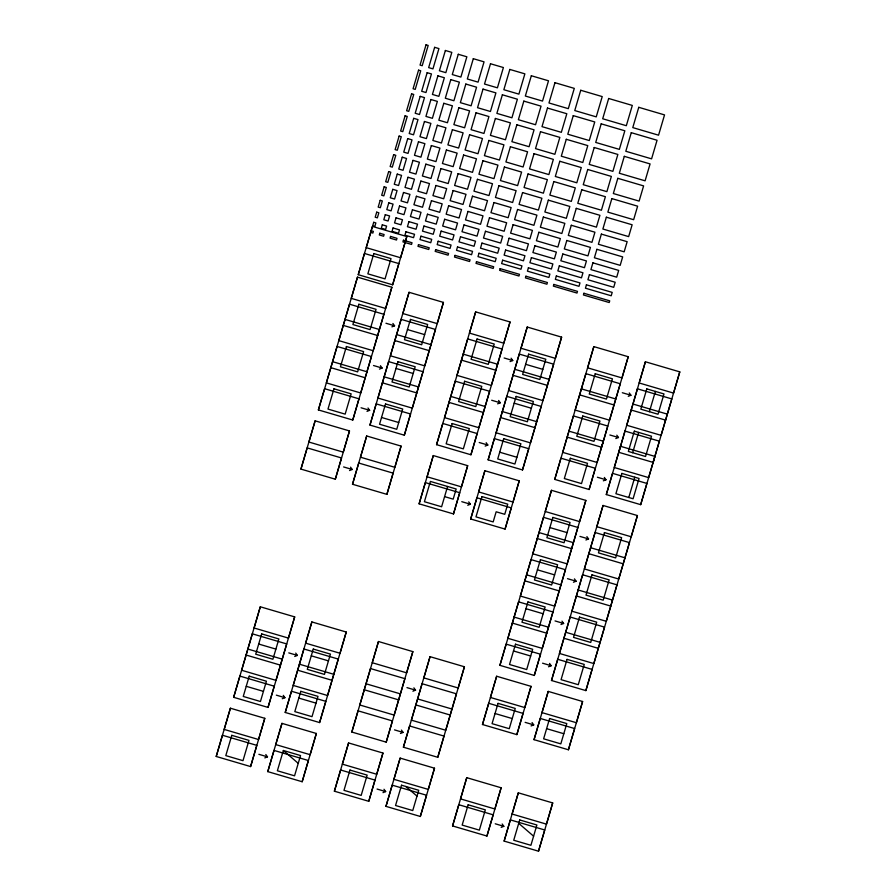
<?xml version="1.0" encoding="UTF-8"?>
<svg xmlns="http://www.w3.org/2000/svg" width="896" height="896" viewBox="0 0 896 896"><rect width="100%" height="100%" fill="white"/><g stroke="black" fill="none" stroke-linecap="round" stroke-linejoin="round"><path stroke-width="1.34" d="M216.216 756.47L222.421 735.246L256.805 745.36L250.6 766.573L216.216 756.47L230.395 708.21L264.779 718.312L258.574 739.525L224.19 729.422L230.395 708.21M233.654 697.312L239.87 676.088L274.243 686.19L268.038 707.414L233.654 697.312L260.299 606.782L294.683 616.885L288.467 638.109L254.094 627.995L260.299 606.782M300.944 469.101L307.149 447.877L341.522 457.979L335.317 479.203L300.944 469.101L315.123 420.829L349.496 430.931L343.291 452.155L308.918 442.053L315.123 420.829M318.382 409.931L324.587 388.707L358.971 398.821L352.766 420.034L318.382 409.931L357.482 277.144L391.866 287.246L385.661 308.47L351.277 298.368L357.482 277.144M358.254 274.702L364.459 253.478L398.843 263.581L392.638 284.805L358.254 274.702L372.434 226.43L406.818 236.533L400.613 257.757L366.229 247.654L372.434 226.43M267.781 771.624L273.986 750.411L308.37 760.514L302.165 781.738L267.781 771.624L281.96 723.363L316.344 733.466L310.139 754.69L275.755 744.587L281.96 723.363M285.23 712.466L291.435 691.242L325.808 701.344L319.603 722.568L285.23 712.466L311.864 621.936L346.248 632.038L340.043 653.262L305.659 643.16L311.864 621.936M352.509 484.254L358.714 463.03L393.098 473.133L386.893 494.357L352.509 484.254L366.688 435.982L401.072 446.096L394.867 467.309L360.483 457.206L366.688 435.982M369.958 425.085L376.163 403.872L410.536 413.974L404.331 435.198L369.958 425.085L409.058 292.298L443.43 302.4L437.226 323.624L402.853 313.522L409.058 292.298M334.387 791.202L340.603 769.989L374.976 780.091L368.771 801.315L334.387 791.202L348.578 742.941L382.95 753.043L376.746 774.267L342.362 764.154L348.578 742.941M351.837 732.043L358.042 710.819L392.414 720.922L386.21 742.146L351.837 732.043L378.47 641.514L412.854 651.616L406.65 672.84L372.266 662.738L378.47 641.514M419.115 503.832L425.32 482.608L459.704 492.71L453.499 513.934L419.115 503.832L433.294 455.56L467.678 465.674L461.474 486.886L427.09 476.784L433.294 455.56M436.565 444.662L442.77 423.45L477.142 433.552L470.938 454.776L436.565 444.662L475.664 311.875L510.037 321.978L503.832 343.202L469.459 333.099L475.664 311.875M385.963 806.366L392.168 785.142L426.541 795.245L420.336 816.469L385.963 806.366L400.142 758.094L434.515 768.197L428.31 789.421L393.938 779.318L400.142 758.094M403.402 747.197L409.606 725.973L443.99 736.075L437.786 757.299L403.402 747.197L430.046 656.667L464.419 666.77L458.214 687.994L423.842 677.891L430.046 656.667M470.691 518.986L476.896 497.773L511.269 507.875L505.064 529.088L470.691 518.986L484.87 470.725L519.243 480.827L513.038 502.051L478.666 491.938L484.87 470.725M488.13 459.827L494.334 438.603L528.718 448.706L522.514 469.93L488.13 459.827L527.229 327.029L561.613 337.142L555.397 358.355L521.024 348.253L527.229 327.029M452.57 825.944L458.774 804.72L493.147 814.822L486.942 836.046L452.57 825.944L466.749 777.672L501.122 787.774L494.917 808.998L460.544 798.896L466.749 777.672M482.474 724.517L488.678 703.293L523.051 713.395L516.846 734.619L482.474 724.517L496.653 676.245L531.026 686.347L524.821 707.571L490.448 697.469L496.653 676.245M499.912 665.347L506.117 644.123L540.501 654.226L534.296 675.45L499.912 665.347L551.477 490.302L585.85 500.405L579.645 521.618L545.272 511.515L551.477 490.302M554.736 479.405L560.941 458.181L595.325 468.283L589.12 489.507L554.736 479.405L593.835 346.606L628.219 356.72L622.014 377.933L587.63 367.83L593.835 346.606M504.134 841.098L510.339 819.874L544.723 829.976L538.518 851.2L504.134 841.098L518.314 792.826L552.698 802.928L546.493 824.152L512.109 814.05L518.314 792.826M534.038 739.67L540.243 718.446L574.627 728.549L568.422 749.773L534.038 739.67L548.218 691.398L582.602 701.501L576.397 722.725L542.013 712.622L548.218 691.398M551.488 680.501L557.693 659.288L592.066 669.39L585.861 690.603L551.488 680.501L603.042 505.456L637.426 515.558L631.21 536.782L596.837 526.68L603.042 505.456M606.301 494.558L612.517 473.334L646.89 483.437L640.685 504.661L606.301 494.558L645.4 361.771L679.784 371.874L673.579 393.098L639.195 382.984L645.4 361.771M250.6 766.573L264.779 718.312M268.038 707.414L294.683 616.885M335.317 479.203L349.496 430.931M352.766 420.034L391.866 287.246M392.638 284.805L406.818 236.533M283.36 750.49L277.379 770.773L294.56 775.824L300.541 755.541L283.36 750.49L298.245 763.347M302.165 781.738L316.344 733.466M319.603 722.568L346.248 632.038M386.893 494.357L401.072 446.096M404.331 435.198L443.43 302.4M447.586 486.483L441.605 506.766L424.413 501.715L430.394 481.432L456.176 489.003L453.186 499.15L444.595 496.619M368.771 801.315L382.95 753.043M386.21 742.146L412.854 651.616M453.499 513.934L467.678 465.674M470.938 454.776L510.037 321.978M420.336 816.469L434.515 768.197M437.786 757.299L464.419 666.77M505.064 529.088L519.243 480.827M522.514 469.93L561.613 337.142M486.942 836.046L501.122 787.774M516.846 734.619L531.026 686.347M534.296 675.45L585.85 500.405M589.12 489.507L628.219 356.72M632.654 452.704L638.635 432.421M649.41 411.701L655.39 391.418M628.79 497.493L634.771 477.21M538.518 851.2L552.698 802.928M568.422 749.773L582.602 701.501M585.861 690.603L637.426 515.558M640.685 504.661L679.784 371.874M391.922 326.838L394.565 325.786L392.918 323.456M379.456 369.107L382.099 368.043L380.453 365.725M367.002 411.365L369.645 410.301L367.998 407.982M510.093 361.57L512.736 360.517L511.09 358.198M497.627 403.838L500.282 402.774L498.624 400.456M349.552 470.523L352.195 469.47L350.549 467.152M485.173 446.096L487.816 445.032L486.17 442.714M628.264 396.312L630.918 395.248L629.261 392.93M615.81 438.57L618.453 437.506L616.806 435.187M467.734 505.266L470.378 504.202L468.731 501.883M603.344 480.827L605.998 479.774L604.341 477.445M294.728 656.477L297.382 655.413L295.725 653.094M585.906 539.997L588.549 538.933L586.902 536.614M282.274 698.734L284.917 697.682L283.27 695.352M573.44 582.254L576.094 581.202L574.437 578.872M560.986 624.512L563.629 623.459L561.982 621.141M412.91 691.208L415.554 690.155L413.907 687.826M264.824 757.904L267.478 756.84L265.821 754.522M548.531 666.781L551.174 665.717L549.528 663.398M400.445 733.466L403.088 732.413L401.442 730.083M531.082 725.939L533.725 724.886L532.078 722.557M383.006 792.635L385.65 791.571L384.003 789.253M501.178 827.366L503.821 826.314L502.174 823.984M371.213 230.742L373.363 231.381L372.87 233.072L370.72 232.434M385.963 323.254L394.565 325.786M407.456 329.571L424.648 334.622M504.146 357.986L512.736 360.517M525.627 364.302L542.819 369.354M622.317 392.728L630.918 395.248M345.027 319.402L379.4 329.504M396.592 334.566L430.976 344.669M463.198 354.133L497.582 364.246M514.774 369.298L549.147 379.4M581.381 388.875L615.754 398.978M632.946 404.029L667.318 414.131M343.302 325.416L377.686 335.518M394.878 340.57L429.251 350.672M461.485 360.147L495.858 370.25M513.05 375.301L547.422 385.403M579.656 394.878L614.04 404.981M631.221 410.032L665.605 420.134M395.987 368.446L413.179 373.498M514.17 403.189L531.362 408.24M373.509 365.512L382.099 368.043M491.68 400.254L500.282 402.774M609.862 434.986L618.453 437.506M332.562 361.67L366.946 371.773M384.138 376.824L418.51 386.926M450.744 396.402L485.117 406.504M502.309 411.555L536.693 421.658M568.915 431.133L603.299 441.235L597.094 462.459L562.71 452.357L573.406 415.923L607.779 426.026L601.574 447.238L567.202 437.136M330.848 367.674L365.221 377.776M382.413 382.827L416.797 392.93M449.019 402.405L483.403 412.507M500.595 417.558L534.968 427.672M361.054 407.781L369.645 410.301M479.226 442.512L487.816 445.032M597.397 477.243L605.998 479.774M381.539 417.469L398.731 422.531M499.71 452.211L516.902 457.262M343.605 466.939L352.195 469.47M461.776 501.682L470.378 504.202M549.875 527.565L567.067 532.616M579.958 536.413L588.549 538.933M539.011 532.56L573.395 542.662M590.587 547.714L624.96 557.816M537.298 538.563L571.67 548.666M588.862 553.717L623.235 563.83M537.421 569.834L554.602 574.885M567.493 578.67L576.094 581.202M526.557 574.818L560.93 584.92M578.122 589.971L612.506 600.085M524.832 580.832L559.216 590.934M576.408 595.986L610.781 606.088M525.952 608.709L543.144 613.76M555.038 620.928L563.629 623.459M514.091 617.075L548.475 627.189M565.667 632.24L600.04 642.342M512.378 623.09L546.75 633.192M563.942 638.243L598.326 648.346M513.498 650.966L530.678 656.018M542.573 663.197L551.174 665.717M311.27 655.827L328.451 660.878M258.698 644.045L275.89 649.096M288.781 652.893L297.382 655.413M406.963 687.624L415.554 690.155M495.051 713.518L512.243 718.57M525.134 722.355L533.725 724.886M546.616 728.672L563.808 733.723M247.845 649.04L282.218 659.142M299.41 664.194L333.782 674.296M366.016 683.771L400.389 693.874M417.581 698.925L451.965 709.038M246.12 655.043L280.493 665.146M297.685 670.208L332.069 680.31M364.291 689.786L398.675 699.888M415.867 704.939L450.24 715.042M298.805 698.085L315.997 703.136M246.243 686.314L263.435 691.365M276.326 695.15L284.917 697.682M394.498 729.882L403.088 732.413M258.877 754.32L267.478 756.84M377.059 789.051L385.65 791.571M495.23 823.782L503.821 826.314M518.717 823.334L533.602 836.192M405.832 786.486L416.998 796.13M252.325 633.83L241.629 670.264L276.013 680.366L286.709 643.933L252.325 633.83M337.053 346.45L326.357 382.883L360.741 392.986L371.426 356.552L337.053 346.45M349.507 304.192L338.822 340.626L373.195 350.728L383.891 314.294L349.507 304.192M303.89 648.984L293.205 685.418L327.578 695.52L338.274 659.086L303.89 648.984M388.618 361.603L377.933 398.048L412.306 408.15L423.002 371.717L388.618 361.603M401.083 319.346L390.387 355.779L424.771 365.882L435.456 329.448L401.083 319.346M370.496 668.562L359.811 704.995L394.184 715.098L404.88 678.664L370.496 668.562M455.224 381.181L444.539 417.626L478.912 427.728L489.608 391.294L455.224 381.181M467.69 338.923L456.994 375.357L491.378 385.459L502.062 349.026L467.69 338.923M422.072 683.715L411.376 720.149L445.76 730.251L456.445 693.818L422.072 683.715M506.8 396.346L496.104 432.779L530.488 442.882L541.173 406.448L506.8 396.346M519.254 354.077L508.558 390.51L542.942 400.624L553.638 364.179L519.254 354.077M518.582 601.866L507.886 638.299L542.27 648.402L552.955 611.968L518.582 601.866M531.037 559.608L520.352 596.042L554.725 606.144L565.421 569.71L531.037 559.608M543.502 517.339L532.806 553.784L567.19 563.886L577.875 527.453L543.502 517.339M585.861 373.654L575.176 410.088L609.549 420.202L620.245 383.757L585.861 373.654M570.147 617.019L559.462 653.453L593.835 663.566L604.531 627.122L570.147 617.019M582.613 574.762L571.917 611.195L606.301 621.298L616.986 584.864L582.613 574.762M595.067 532.504L584.371 568.938L618.755 579.04L629.451 542.606L595.067 532.504M620.491 446.286L614.275 467.51L648.659 477.613L654.864 456.389L620.491 446.286M624.971 431.077L618.766 452.301L653.139 462.403L659.355 441.179L624.971 431.077M637.426 388.819L626.741 425.253L661.114 435.355L671.81 398.922L637.426 388.819M373.71 222.298L372.714 225.68L374.864 226.307L375.861 222.925L373.71 222.298M376.701 212.15L375.2 217.224L377.35 217.851L378.851 212.789L376.701 212.15M380.184 200.323L378.19 207.077L380.341 207.715L382.334 200.95L380.184 200.323M384.171 186.794L381.685 195.25L383.835 195.877L386.322 187.432L384.171 186.794M388.662 171.584L385.672 181.72L387.822 182.358L390.813 172.211L388.662 171.584M393.646 154.683L390.152 166.51L392.302 167.138L395.797 155.31L393.646 154.683M399.123 136.08L395.136 149.61L397.286 150.237L401.274 136.718L399.123 136.08M405.104 115.797L400.624 131.018L402.774 131.645L407.254 116.435L405.104 115.797M411.589 93.822L406.605 110.723L408.755 111.362L413.739 94.45L411.589 93.822M418.566 70.157L413.078 88.749L415.229 89.387L420.717 70.784L418.566 70.157M426.037 44.8L420.056 65.083L422.206 65.722L428.187 45.427L426.037 44.8M231.784 735.336L225.803 755.619L242.995 760.67L248.976 740.387L231.784 735.336M249.234 676.166L243.253 696.45L260.445 701.501L266.426 681.218L249.234 676.166M261.688 633.909L255.707 654.192L272.899 659.243L278.88 638.96L261.688 633.909M333.962 388.797L327.981 409.08L345.162 414.131L351.142 393.848L333.962 388.797M346.416 346.528L340.435 366.822L357.627 371.874L363.608 351.59L346.416 346.528M358.882 304.27L352.901 324.554L370.082 329.605L376.062 309.322L358.882 304.27M373.834 253.557L367.853 273.84L385.034 278.891L391.014 258.608L373.834 253.557M379.814 233.274L379.31 234.965L383.611 236.23L384.104 234.539L379.814 233.274M382.301 224.818L381.304 228.2L385.605 229.466L386.602 226.083L382.301 224.818M385.291 214.682L383.802 219.755L388.091 221.01L389.592 215.947L385.291 214.682M388.786 202.843L386.792 209.608L391.082 210.874L393.075 204.109L388.786 202.843M392.773 189.325L390.275 197.77L394.576 199.035L397.062 190.59L392.773 189.325M397.253 174.104L394.262 184.251L398.563 185.517L401.554 175.37L397.253 174.104M402.237 157.203L398.754 169.042L403.043 170.296L406.538 158.469L402.237 157.203M407.725 138.611L403.738 152.13L408.027 153.395L412.014 139.877L407.725 138.611M413.706 118.328L409.214 133.538L413.515 134.803L417.995 119.582L413.706 118.328M420.179 96.354L415.195 113.254L419.496 114.52L424.48 97.608L420.179 96.354M427.157 72.688L421.68 91.28L425.97 92.546L431.458 73.942L427.157 72.688M434.638 47.331L428.658 67.614L432.947 68.869L438.928 48.586L434.638 47.331M390.555 236.432L390.051 238.123L396.502 240.016L396.995 238.325L390.555 236.432M393.042 227.976L392.045 231.358L398.496 233.251L399.493 229.869L393.042 227.976M396.032 217.84L394.542 222.902L400.982 224.806L402.483 219.733L396.032 217.84M399.526 206.002L397.533 212.766L403.973 214.659L405.966 207.894L399.526 206.002M403.514 192.483L401.016 200.928L407.467 202.832L409.954 194.376L403.514 192.483M407.994 177.262L405.003 187.41L411.454 189.302L414.445 179.155L407.994 177.262M412.978 160.362L409.494 172.2L415.934 174.093L419.429 162.254L412.978 160.362M418.466 141.77L414.478 155.288L420.918 157.181L424.906 143.662L418.466 141.77M424.446 121.486L419.955 136.696L426.406 138.589L430.886 123.379L424.446 121.486M430.92 99.501L425.936 116.413L432.387 118.306L437.371 101.405L430.92 99.501M437.898 75.835L432.421 94.438L438.861 96.331L444.349 77.739L437.898 75.835M445.379 50.478L439.398 70.773L445.838 72.666L451.819 52.382L445.379 50.478M403.446 240.218L402.942 241.909L411.544 244.44L412.037 242.749L403.446 240.218M405.933 231.773L404.936 235.144L413.538 237.675L414.534 234.293L405.933 231.773M408.923 221.626L407.434 226.699L416.024 229.219L417.525 224.157L408.923 221.626M412.418 209.787L410.424 216.552L419.014 219.083L421.008 212.318L412.418 209.787M416.405 196.269L413.907 204.725L422.509 207.245L424.995 198.8L416.405 196.269M420.885 181.059L417.894 191.195L426.496 193.726L429.486 183.579L420.885 181.059M425.869 164.147L422.386 175.986L430.976 178.506L434.47 166.678L425.869 164.147M431.357 145.555L427.37 159.085L435.96 161.605L439.947 148.086L431.357 145.555M437.338 125.272L432.846 140.482L441.448 143.013L445.928 127.792L437.338 125.272M443.811 103.298L438.827 120.198L447.429 122.73L452.413 105.818L443.811 103.298M450.789 79.632L445.312 98.224L453.902 100.755L459.39 82.152L450.789 79.632M458.27 54.275L452.29 74.558L460.88 77.078L466.861 56.795L458.27 54.275M418.488 244.642L417.984 246.333L428.736 249.491L429.229 247.8L418.488 244.642M420.974 236.186L419.978 239.568L430.73 242.726L431.726 239.344L420.974 236.186M423.965 226.05L422.475 231.123L433.216 234.27L434.717 229.208L423.965 226.05M427.459 214.211L425.466 220.976L436.206 224.134L438.2 217.37L427.459 214.211M431.446 200.693L428.949 209.138L439.701 212.296L442.187 203.851L431.446 200.693M435.926 185.472L432.936 195.619L443.688 198.778L446.678 188.63L435.926 185.472M440.91 168.571L437.427 180.41L448.168 183.557L451.651 171.73L440.91 168.571M446.398 149.979L442.411 163.498L453.152 166.656L457.139 153.138L446.398 149.979M452.379 129.696L447.888 144.906L458.629 148.064L463.12 132.854L452.379 129.696M458.853 107.71L453.869 124.622L464.61 127.781L469.594 110.869L458.853 107.71M465.83 84.045L460.354 102.648L471.094 105.806L476.571 87.203L465.83 84.045M473.312 58.688L467.331 78.982L478.072 82.141L484.053 61.846L473.312 58.688M300.798 691.32L294.818 711.614L312.01 716.666L317.99 696.371L300.798 691.32M313.264 649.062L307.283 669.346L324.464 674.397L330.445 654.114L313.264 649.062M385.526 403.95L379.546 424.234L396.738 429.285L402.718 409.002L385.526 403.95M397.981 361.693L392 381.976L409.192 387.027L415.173 366.744L397.981 361.693M410.446 319.424L404.466 339.718L421.658 344.77L427.638 324.475L410.446 319.424M435.68 249.693L435.176 251.384L448.067 255.17L448.571 253.478L435.68 249.693M438.166 241.237L437.17 244.619L450.061 248.416L451.058 245.034L438.166 241.237M441.157 231.101L439.667 236.174L452.558 239.96L454.048 234.886L441.157 231.101M444.651 219.262L442.658 226.027L455.549 229.813L457.542 223.059L444.651 219.262M448.638 205.744L446.141 214.189L459.032 217.986L461.53 209.53L448.638 205.744M453.118 190.523L450.128 200.67L463.019 204.456L466.01 194.32L453.118 190.523M458.102 173.622L454.619 185.461L467.51 189.246L470.994 177.408L458.102 173.622M463.59 155.03L459.603 168.549L472.494 172.346L476.482 158.816L463.59 155.03M469.571 134.747L465.08 149.957L477.971 153.742L482.462 138.533L469.571 134.747M476.045 112.773L471.061 129.674L483.952 133.459L488.936 116.558L476.045 112.773M483.022 89.107L477.534 107.699L490.437 111.485L495.914 92.893L483.022 89.107M490.493 63.75L484.512 84.034L497.414 87.819L503.395 67.536L490.493 63.75M455.011 255.382L454.518 257.062L469.56 261.486L470.053 259.795L455.011 255.382M457.509 246.926L456.512 250.309L471.554 254.722L472.55 251.35L457.509 246.926M460.499 236.779L458.998 241.853L474.04 246.277L475.541 241.203L460.499 236.779M463.982 224.952L461.989 231.706L477.03 236.13L479.024 229.365L463.982 224.952M467.97 211.422L465.483 219.878L480.525 224.302L483.011 215.846L467.97 211.422M472.461 196.213L469.47 206.349L484.512 210.773L487.502 200.637L472.461 196.213M477.445 179.312L473.95 191.139L488.992 195.563L492.486 183.725L477.445 179.312M482.922 160.709L478.934 174.238L493.976 178.651L497.963 165.133L482.922 160.709M488.902 140.426L484.422 155.646L499.464 160.059L503.944 144.85L488.902 140.426M495.387 118.451L490.403 135.352L505.445 139.776L510.429 122.875L495.387 118.451M502.365 94.786L496.877 113.378L511.918 117.802L517.395 99.21L502.365 94.786M509.835 69.429L503.854 89.712L518.896 94.136L524.877 73.853L509.835 69.429M476.504 261.688L476 263.379L493.192 268.43L493.685 266.739L476.504 261.688M478.99 253.243L477.994 256.626L495.186 261.677L496.182 258.294L478.99 253.243M481.981 243.096L480.491 248.17L497.672 253.221L499.173 248.147L481.981 243.096M485.475 231.269L483.482 238.022L500.662 243.074L502.656 236.32L485.475 231.269M489.462 217.739L486.965 226.195L504.157 231.246L506.643 222.79L489.462 217.739M493.942 202.53L490.952 212.666L508.144 217.717L511.134 207.581L493.942 202.53M498.926 185.618L495.443 197.456L512.624 202.507L516.118 190.68L498.926 185.618M504.414 167.026L500.427 180.555L517.608 185.606L521.595 172.077L504.414 167.026M510.395 146.742L505.904 161.952L523.096 167.003L527.576 151.794L510.395 146.742M516.869 124.768L511.885 141.669L529.077 146.72L534.061 129.819L516.869 124.768M523.846 101.102L518.37 119.694L535.55 124.746L541.038 106.154L523.846 101.102M531.328 75.746L525.347 96.029L542.528 101.08L548.509 80.797L531.328 75.746M349.966 770.067L343.986 790.35L361.178 795.402L367.158 775.118L349.966 770.067M452.133 423.528L446.152 443.811L463.344 448.862L469.325 428.579L452.133 423.528M464.598 381.27L458.618 401.554L475.798 406.605L481.779 386.322L464.598 381.27M477.053 339.002L471.072 359.296L488.264 364.347L494.245 344.053L477.053 339.002M500.136 268.643L499.632 270.334L518.974 276.013L519.467 274.322L500.136 268.643M502.622 260.187L501.626 263.57L520.968 269.248L521.965 265.866L502.622 260.187M505.613 250.04L504.123 255.114L523.454 260.803L524.955 255.73L505.613 250.04M509.107 238.213L507.114 244.978L526.445 250.656L528.438 243.891L509.107 238.213M513.094 224.683L510.597 233.139L529.939 238.818L532.426 230.373L513.094 224.683M517.574 209.474L514.584 219.621L533.926 225.299L536.917 215.152L517.574 209.474M522.558 192.573L519.075 204.4L538.406 210.09L541.901 198.251L522.558 192.573M528.046 173.97L524.059 187.499L543.39 193.178L547.378 179.659L528.046 173.97M534.027 153.686L529.536 168.907L548.878 174.586L553.358 159.376L534.027 153.686M540.501 131.712L535.517 148.613L554.859 154.302L559.843 137.402L540.501 131.712M547.478 108.046L542.002 126.638L561.333 132.328L566.821 113.736L547.478 108.046M554.96 82.69L548.979 102.973L568.31 108.662L574.291 88.379L554.96 82.69M525.918 276.214L525.426 277.906L546.907 284.222L547.4 282.531L525.918 276.214M528.416 267.77L527.419 271.141L548.901 277.458L549.898 274.075L528.416 267.77M531.406 257.622L529.906 262.696L551.387 269.013L552.888 263.939L531.406 257.622M534.89 245.784L532.896 252.549L554.378 258.866L556.371 252.101L534.89 245.784M538.877 232.266L536.39 240.722L557.872 247.038L560.358 238.582L538.877 232.266M543.357 217.056L540.366 227.192L561.859 233.509L564.85 223.362L543.357 217.056M548.341 200.144L544.858 211.982L566.339 218.299L569.834 206.461L548.341 200.144M553.829 181.552L549.842 195.082L571.323 201.387L575.31 187.869L553.829 181.552M559.81 161.269L555.318 176.478L576.811 182.795L581.291 167.586L559.81 161.269M566.283 139.294L561.299 156.195L582.792 162.512L587.776 145.611L566.283 139.294M573.261 115.629L567.784 134.221L589.266 140.538L594.754 121.946L573.261 115.629M580.742 90.272L574.762 110.555L596.243 116.872L602.224 96.589L580.742 90.272M481.958 496.586L475.978 516.869L493.17 521.92L496.16 511.784L504.75 514.304L507.741 504.168L481.958 496.586M401.531 785.221L395.55 805.504L412.742 810.555L418.723 790.272L401.531 785.221M503.698 438.682L497.717 458.965L514.909 464.016L520.89 443.733L503.698 438.682M516.163 396.424L510.182 416.707L527.374 421.758L533.355 401.475L516.163 396.424M528.618 354.166L522.637 374.45L539.829 379.501L545.81 359.218L528.618 354.166M553.851 284.424L553.358 286.115L576.99 293.059L577.483 291.368L553.851 284.424M556.338 275.979L555.341 279.35L578.984 286.306L579.981 282.923L556.338 275.979M559.328 265.832L557.838 270.906L581.47 277.85L582.971 272.776L559.328 265.832M562.822 253.994L560.829 260.758L584.461 267.702L586.454 260.949L562.822 253.994M566.81 240.475L564.312 248.931L587.955 255.875L590.442 247.419L566.81 240.475M571.29 225.266L568.299 235.402L591.942 242.346L594.933 232.21L571.29 225.266M576.274 208.354L572.79 220.192L596.422 227.136L599.917 215.309L576.274 208.354M581.762 189.762L577.774 203.291L601.406 210.235L605.394 196.706L581.762 189.762M587.742 169.478L583.251 184.688L606.894 191.643L611.374 176.422L587.742 169.478M594.216 147.504L589.232 164.405L612.875 171.349L617.859 154.448L594.216 147.504M601.194 123.838L595.717 142.43L619.349 149.374L624.837 130.782L601.194 123.838M608.675 98.482L602.694 118.765L626.326 125.709L632.307 105.426L608.675 98.482M583.934 293.272L583.43 294.963L609.213 302.534L609.717 300.843L583.934 293.272M586.421 284.816L585.424 288.198L611.206 295.77L612.203 292.398L586.421 284.816M589.411 274.669L587.922 279.742L613.704 287.325L615.194 282.251L589.411 274.669M592.906 262.842L590.912 269.606L616.694 277.178L618.688 270.413L592.906 262.842M596.893 249.312L594.395 257.768L620.178 265.35L622.675 256.894L596.893 249.312M601.373 234.102L598.382 244.25L624.165 251.821L627.155 241.685L601.373 234.102M606.357 217.202L602.874 229.029L628.656 236.611L632.139 224.773L606.357 217.202M611.845 198.598L607.858 212.128L633.64 219.71L637.627 206.181L611.845 198.598M617.826 178.315L613.334 193.536L639.117 201.107L643.608 185.898L617.826 178.315M624.299 156.341L619.315 173.242L645.098 180.824L650.082 163.923L624.299 156.341M631.277 132.675L625.8 151.267L651.582 158.85L657.059 140.258L631.277 132.675M638.758 107.318L632.778 127.602L658.56 135.184L664.541 114.901L638.758 107.318M468.138 804.798L462.157 825.082L479.349 830.133L485.33 809.85L468.138 804.798M498.042 703.371L492.061 723.654L509.253 728.706L515.234 708.422L498.042 703.371M515.491 644.213L509.51 664.496L526.691 669.547L532.672 649.264L515.491 644.213M527.946 601.944L521.965 622.227L539.157 627.29L545.138 606.995L527.946 601.944M540.411 559.686L534.43 579.97L551.611 585.021L557.592 564.738L540.411 559.686M552.866 517.429L546.885 537.712L564.077 542.763L570.058 522.48L552.866 517.429M570.315 458.259L564.334 478.542L581.515 483.594L587.496 463.31L570.315 458.259M582.77 416.002L576.789 436.285L593.981 441.336L599.962 421.053L582.77 416.002M595.235 373.744L589.254 394.027L606.435 399.078L612.416 378.795L595.235 373.744M519.714 819.952L513.733 840.246L530.914 845.298L536.894 825.003L519.714 819.952M549.606 718.525L543.626 738.819L560.818 743.87L566.798 723.587L549.606 718.525M567.056 659.366L561.075 679.65L578.267 684.701L584.248 664.418L567.056 659.366M579.51 617.109L573.53 637.392L590.722 642.443L596.702 622.16L579.51 617.109M591.976 574.84L585.995 595.123L603.187 600.186L609.168 579.891L591.976 574.84M604.43 532.582L598.45 552.866L615.642 557.917L621.622 537.634L604.43 532.582M621.88 473.413L615.899 493.707L633.091 498.758L639.072 478.464L621.88 473.413M634.334 431.155L628.354 451.438L645.546 456.49L651.526 436.206L634.334 431.155M646.8 388.898L640.819 409.181L658.011 414.232L663.992 393.949L646.8 388.898"/></g></svg>
